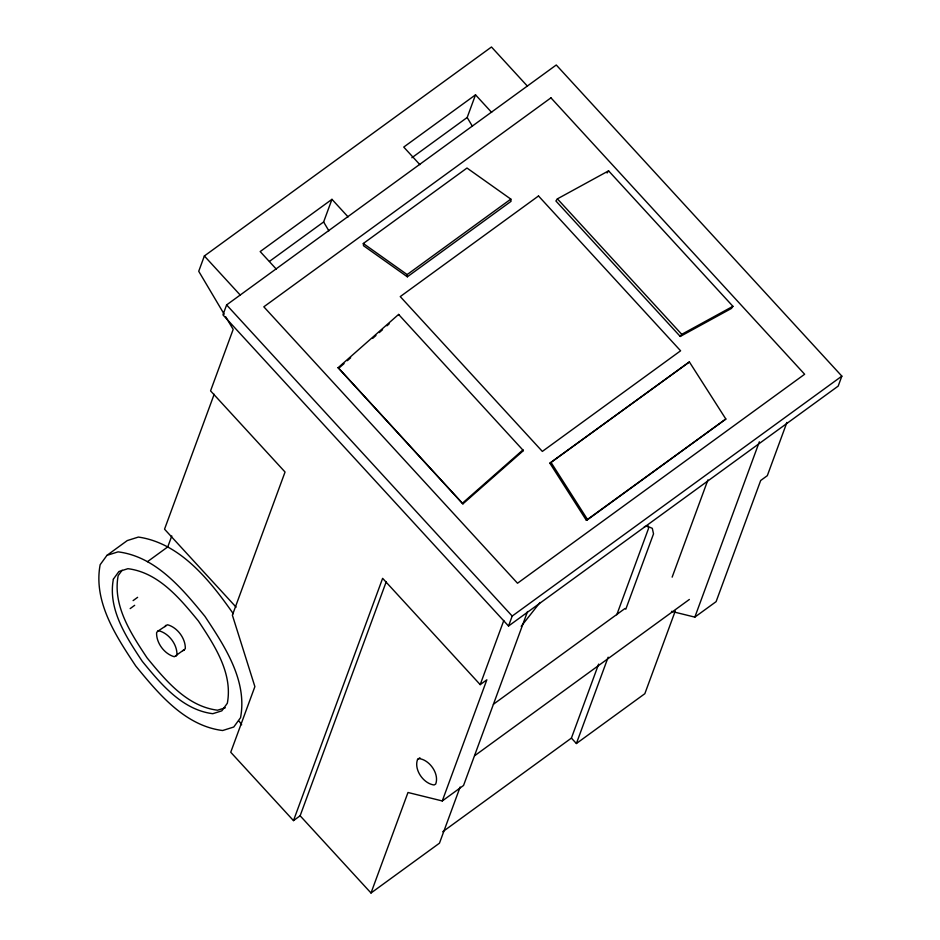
<?xml version="1.0" encoding="UTF-8"?>
<svg xmlns="http://www.w3.org/2000/svg" width="940" height="940" viewBox="0 0 940 940"><rect width="100%" height="100%" fill="white"/><g stroke="black" fill="none" stroke-linecap="round" stroke-linejoin="round"><path stroke-width="1.41" d="M527.446 86.186L491.479 47L204.356 255.974L198.728 271.284L224.19 314.23M226.611 304.924L222.945 314.877L508.528 626.028L838.186 386.093L841.852 376.141L556.269 64.989L226.611 304.924L512.183 616.076L508.528 626.028M214.167 394.283L164.535 529.185L236.081 607.146M171.785 535.941L167.755 546.904L147.427 561.697M269.498 261.367L323.619 221.969L331.961 199.327L348.094 216.905M411.873 157.744L467.18 117.488L475.522 94.834L491.655 112.412M225.682 316.757L233.179 329.388L210.56 390.864L285.055 472.021L232.38 615.183L254.881 686.623L230.735 752.247L293.48 820.62L382.627 578.335L480.199 684.637L486.849 679.808L442.27 800.951L407.984 792.491L371.006 893L300.13 815.779L386.234 581.754M480.199 684.637L503.805 620.482M460.142 786.991L439.462 843.18L371.006 893M527.54 611.517L463.549 785.464L442.27 800.951M442.74 831.736L571.403 738.1L598.627 664.098M616.781 614.76L648.541 528.433L647.93 525.66M571.403 738.1L576.385 743.528L608.145 657.189M625.793 609.226L653.523 533.861L652.301 528.327L647.249 526.188L644.382 526.647M672.147 577.148L707.938 479.87M675.237 611.082L644.84 693.697L576.385 743.528M671.524 611.376L694.836 617.122L759.344 441.8M786.909 422.424L767.322 475.663L760.683 480.505L716.104 601.647L694.836 617.122M417.548 759.485C413.694 769.649 423.541 783.69 434.08 784.971L435.678 784.101C439.532 773.925 429.686 759.896 419.146 758.604L417.548 759.485L419.91 757.758M521.207 626.31L540.006 602.493M557.408 198.857L555.904 200.984L680.243 336.45L731.426 308.449L732.918 306.322L608.591 170.845L557.408 198.857L681.735 334.323L732.918 306.322M607.087 172.983L608.591 170.845M680.243 336.45L681.735 334.323M106.948 555.364L100.157 564.705C93.131 601.847 116.231 636.462 135.771 666.014C158.425 693.65 184.933 725.821 222.651 730.521L233.755 727.019L240.546 717.678C247.572 680.536 224.484 645.921 204.944 616.37C182.278 588.734 155.782 556.562 118.064 551.862L106.948 555.364L127.276 540.571L138.38 537.069C180.492 543.109 210.302 580.967 233.273 613.714M122.106 570.216L118.17 575.644C112.459 605.783 131.201 633.877 147.063 657.859C165.464 680.29 186.966 706.398 217.575 710.217L225.306 707.773M157.579 631.363L156.592 632.714C156.204 642.972 164.476 654.04 174.346 656.743L185.309 648.8C185.697 638.542 177.425 627.474 167.555 624.759L157.579 631.363L159.189 630.857C169.059 633.572 177.331 644.629 176.943 654.886L175.956 656.238M164.958 626.627L165.945 625.276M338.13 367.693L398.607 314.43L523.392 450.613L462.915 503.875L338.13 367.693L462.915 503.875M339.681 367.446L344.075 363.569M347.377 360.666L350.667 357.764M372.663 338.388L375.965 335.486M379.267 332.584L382.556 329.681M386.963 325.804L389.16 323.865M462.468 503.159L522.946 449.896L523.392 450.613M331.961 199.327L260.18 251.567L276.313 269.146M475.522 94.834L403.742 147.075L419.875 164.653M363.31 243.495L466.992 168.037L510.831 199.116L511.043 201.336L407.349 276.807L363.51 245.716L363.31 243.495L407.149 274.586L407.349 276.807M407.149 274.586L510.831 199.116M133.104 600.613L137.628 597.323M130.167 608.603L134.679 605.313M549.877 463.185L689.373 361.935L725.845 419.029L587.606 519.644L586.348 520.278L549.877 463.185L689.373 361.935M586.348 520.278L725.845 419.029M512.183 616.076L841.852 376.141M293.48 820.62L300.13 815.779M493.406 704.26L624.994 608.497M474.794 755.619L689.361 599.462M182.713 650.656L184.322 650.151M204.356 255.974L240.323 295.16M239.207 721.262L241.662 724.787M551.122 462.562L587.606 519.644M398.607 314.43L399.054 315.147M467.18 117.488L472.432 126.324M323.619 221.969L328.871 230.817M113.388 579.122C107.677 609.261 126.418 637.355 142.281 661.337C160.681 683.768 182.184 709.876 212.792 713.695L221.817 710.852L227.327 703.261C233.026 673.122 214.285 645.028 198.422 621.046C180.034 598.615 158.519 572.507 127.91 568.688L118.898 571.532L113.388 579.122M550.946 97.842L263.823 306.816L517.517 583.235L804.64 374.249L550.946 97.842M538.503 195.978L400.252 296.594L542.345 451.412L680.595 350.796L538.503 195.978"/></g></svg>
